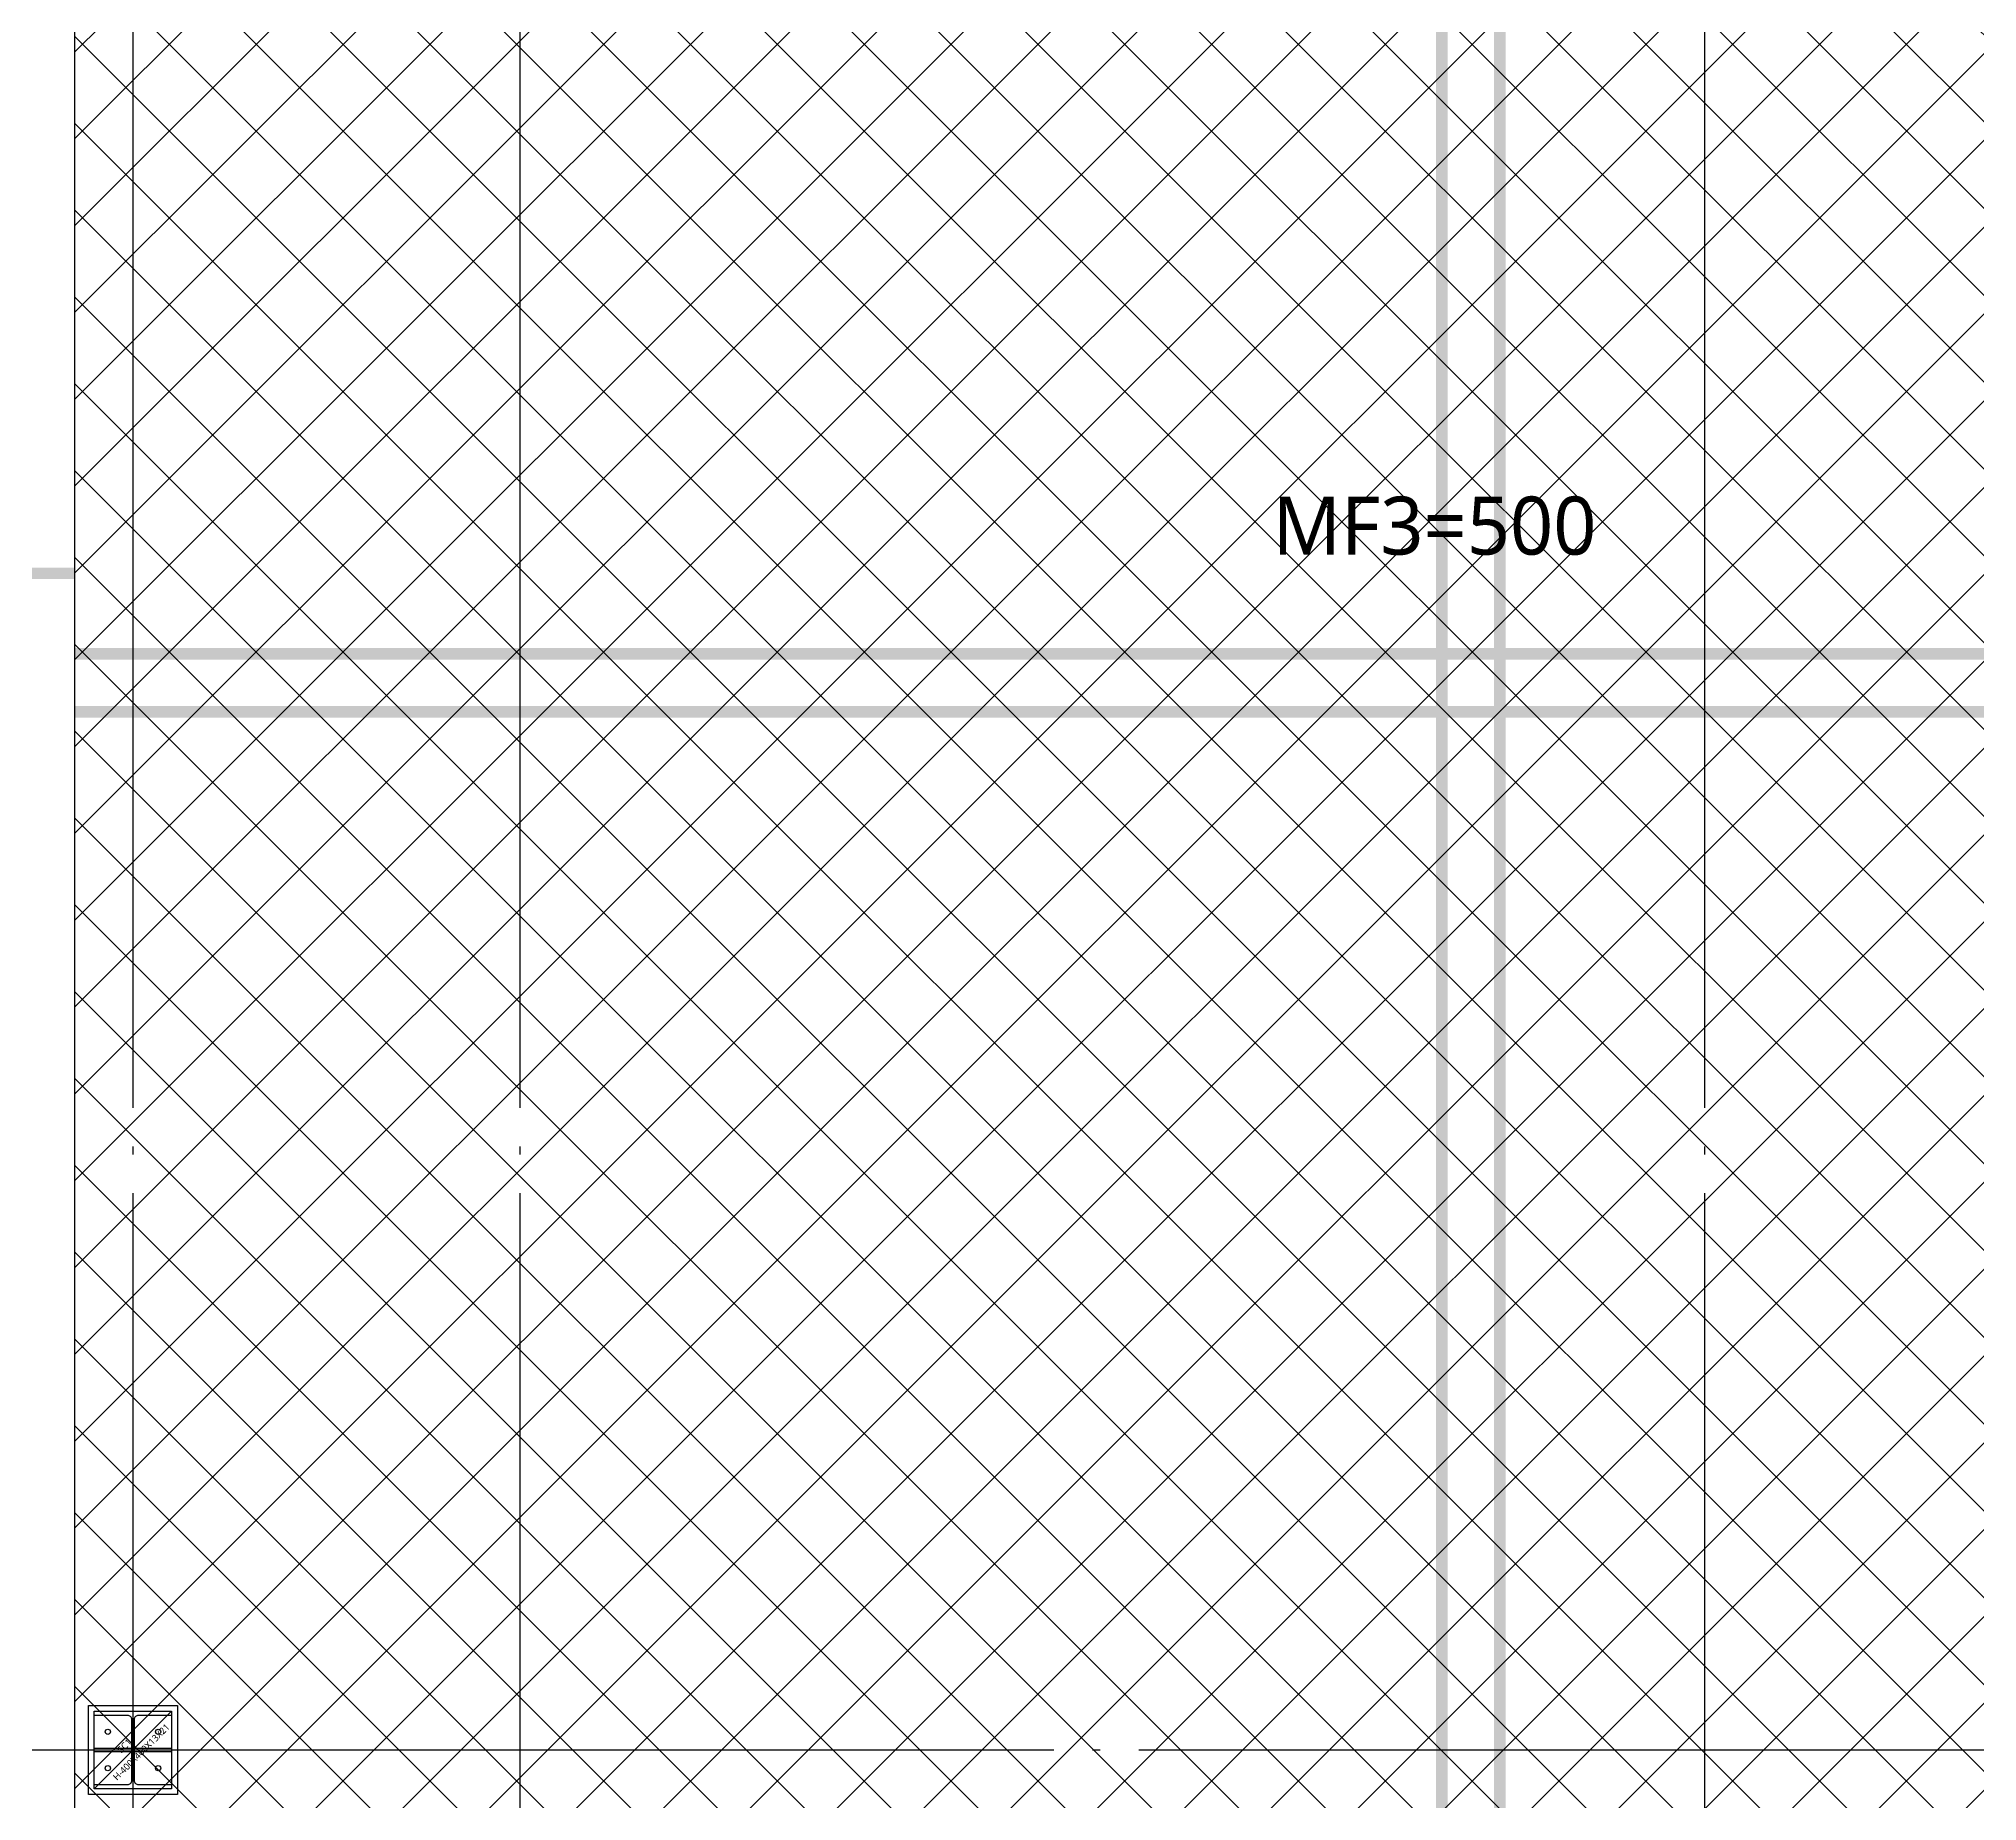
# Model space of a CAD drawing. Header units: millimetres. Extents: x -734060 to 504600, y -7739 to 118800.
# Drawn here: x 91013 to 101035, y 72635 to 81749 of the extents above; entities that cross this region are included whole.
import ezdxf
from ezdxf.enums import TextEntityAlignment as Align

# ---------------------------------------------------------------- set-up
doc = ezdxf.new("R2010")
doc.units = ezdxf.units.MM
doc.header["$LTSCALE"] = 200
for name, pattern in [('CEN-GAUN', [32.2, 30, -1, 0.2, -1]), ('CONTINOUS', [0]), ('H3', [3, 2, -1]), ('HID', [2.3, 1.5, -0.8])]:
    doc.linetypes.add(name, pattern=pattern)
doc.layers.get('DEFPOINTS').update_dxf_attribs({"color": 137})
for name, color, linetype in [('0-TEXT SLAB', 7, 'Continuous'), ('0-기초', 4, 'H3'), ('09GIRDER', 2, 'Continuous'), ('CEN', 1, 'CEN-GAUN'), ('Slab Line', 7, 'Continuous'), ('STEEL BASE', 13, 'Continuous')]:
    doc.layers.add(name, color=color, linetype=linetype)
doc.styles.add('스타일1', font='malgun.ttf')
doc.styles.add('울릉도L', font='malgun.ttf')

# ---------------------------------------------------------------- blocks, each defined once
blk = doc.blocks.new('S-SC1')
at = {"layer": '09GIRDER'}
blk.add_lwpolyline([(-200, -200), (-200, -179), (-28, -179, 0.414214), (-6, -157), (-6, 157, 0.414214), (-28, 179), (-200, 179), (-200, 200), (200, 200), (200, 179), (28, 179, 0.414214), (6, 157), (6, -157, 0.414214), (28, -179), (200, -179), (200, -200)], format="xyb", close=True, dxfattribs=at)
at = {"layer": 'DEFPOINTS'}
blk.add_line((-200, -200), (200, 200), dxfattribs=at)
blk.add_lwpolyline([(-200, 200), (200, 200), (200, -200), (-200, -200)], close=True, dxfattribs=at)
at = {"layer": 'STEEL BASE'}
for points in [[(-230, 230), (230, 230), (230, -230), (-230, -230)], [(-200, 10), (-6, 10), (-6, -10), (-200, -10)], [(6, 10), (200, 10), (200, -10), (6, -10)]]:
    blk.add_lwpolyline(points, close=True, dxfattribs=at)
for centre in [(-130, 94), (130, 94), (-130, -94), (130, -94)]:
    blk.add_circle(centre, 13.5, dxfattribs=at)
at = {"layer": 'DEFPOINTS', "style": '스타일1'}
for s, p in [('H-400X400X13X21', (43, -10)), ('SC1', (-44, 22))]:
    blk.add_text(s, height=35, rotation=45, dxfattribs=at).set_placement(p, align=Align.MIDDLE_CENTER)
blk = doc.blocks.new('x-stu-1Fcol')
blk.add_blockref('S-SC1', (50000, -13000))

msp = doc.modelspace()

# ---------------------------------------------------------------- hatches: boundary and pattern name
at = {"layer": '0-기초', "linetype": 'CONTINOUS', "ltscale": 3}
h = msp.add_hatch(dxfattribs=at)
h.set_pattern_fill('ANSI37', color=252, scale=100)
h.set_pattern_definition([(45, (336400, 0), (-224.5064, 224.5064), []), (135, (336400, 0), (-224.5064, -224.5064), [])])
h.paths.add_polyline_path([(112200, 73200), (112400, 73200), (112400, 77100), (112200, 77100), (112200, 77700), (112400, 77700), (112400, 81100), (112200, 81100), (112200, 81700), (112400, 81700), (112400, 85800), (107800, 85800), (107800, 85600), (107200, 85600), (107200, 85800), (102800, 85800), (102800, 85600), (102200, 85600), (102200, 85800), (97300, 85800), (97300, 85600), (96700, 85600), (96700, 85800), (91800, 85800), (91800, 85600), (91200, 85600), (91200, 71700), (112400, 71700), (112400, 72600), (112200, 72600)])

# ---------------------------------------------------------------- linework, layer by layer
at = {"layer": '0-TEXT SLAB', "const_width": 60}
for points in [[(98267.124, 71700), (98267.124, 86150)], [(112750, 78568.688), (91200, 78568.688)]]:
    msp.add_lwpolyline(points, dxfattribs=at)
at = {"layer": '0-TEXT SLAB', "linetype": 'HID', "ltscale": 3, "const_width": 60}
for points in [[(98567.124, 71700), (98567.124, 86150)], [(91200, 78984.397), (85500, 78984.397)], [(112750, 78268.688), (91200, 78268.688)]]:
    msp.add_lwpolyline(points, dxfattribs=at)
at = {"layer": 'CEN'}
for p, q in [((91500, 95100), (91500, 32900)), ((93500, 95100), (93500, 32900)), ((99625, 95100), (99625, 32900)), ((32300, 72900), (117500, 72900))]:
    msp.add_line(p, q, dxfattribs=at)
at = {"layer": 'Slab Line'}
msp.add_line((91200, 71700), (91200, 85600), dxfattribs=at)

# ---------------------------------------------------------------- block references
msp.add_blockref('x-stu-1Fcol', (41500, 85900))

# ---------------------------------------------------------------- texts
at = {"layer": 'DEFPOINTS', "style": '울릉도L'}
msp.add_text('MF3=500', height=300, dxfattribs=at).set_placement((97391.402, 79230.971), align=Align.MIDDLE_LEFT)

doc.saveas('drawing.dxf')
